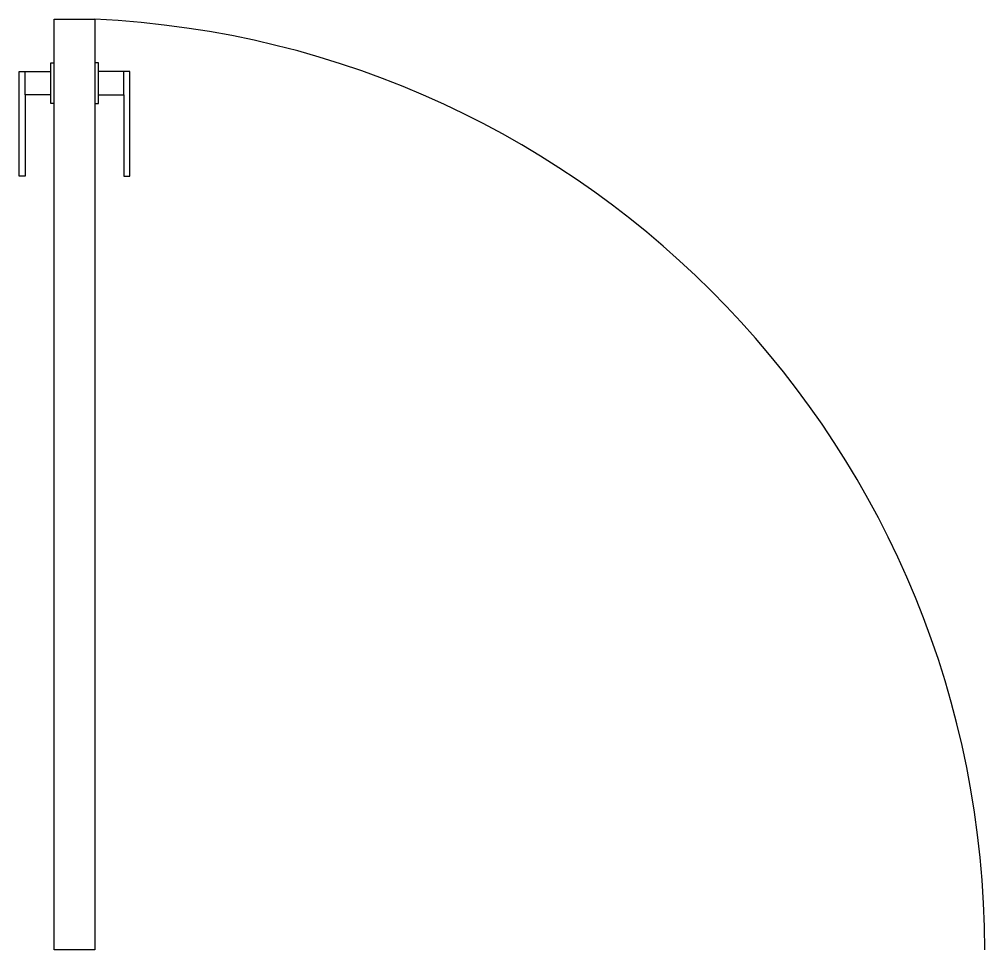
# Model space of a CAD drawing. Header units: millimetres. Extents: x 8.027 to 8.857, y 11.443 to 12.243.
import ezdxf

# ---------------------------------------------------------------- set-up
doc = ezdxf.new("R2010")
doc.units = ezdxf.units.MM
doc.header["$LTSCALE"] = 10
doc.layers.add('PORTAS', color=2, linetype='Continuous')
doc.layers.add('Portas_maçanetas', color=1, linetype='Continuous')

# ---------------------------------------------------------------- blocks, each defined once
blk = doc.blocks.new('maçaneta_01')
at = {"layer": 'Portas_maçanetas', "color": 1}
for points in [[(0, -0.0725), (-0.003, -0.0725), (-0.003, -0.065), (-0.025, -0.065), (-0.025, -0.135), (-0.03, -0.135), (-0.03, -0.045), (-0.003, -0.045), (-0.003, -0.0375), (0, -0.0375)], [(0.035, -0.0725), (0.038, -0.0725), (0.038, -0.065), (0.06, -0.065), (0.06, -0.135), (0.065, -0.135), (0.065, -0.045), (0.038, -0.045), (0.038, -0.0375), (0.035, -0.0375)], [(-0.025, -0.065), (-0.025, -0.045)], [(-0.003, -0.065), (-0.003, -0.045)], [(0.038, -0.065), (0.038, -0.045)], [(0.06, -0.065), (0.06, -0.045)]]:
    blk.add_lwpolyline(points, dxfattribs=at)

msp = doc.modelspace()

# ---------------------------------------------------------------- linework, layer by layer
at = {"layer": 'PORTAS'}
msp.add_lwpolyline([(8.05719, 12.24286), (8.09219, 12.24286), (8.09219, 11.44286), (8.05719, 11.44286)], close=True, dxfattribs=at)
at = {"layer": 'PORTAS', "color": 1}
msp.add_arc((8.05577, 11.44227), 0.80142, 0.04183, 87.39584, dxfattribs=at)

# ---------------------------------------------------------------- block references
at = {"layer": 'Portas_maçanetas'}
msp.add_blockref('maçaneta_01', (8.05719, 12.24286), dxfattribs=at)

doc.saveas('drawing.dxf')
